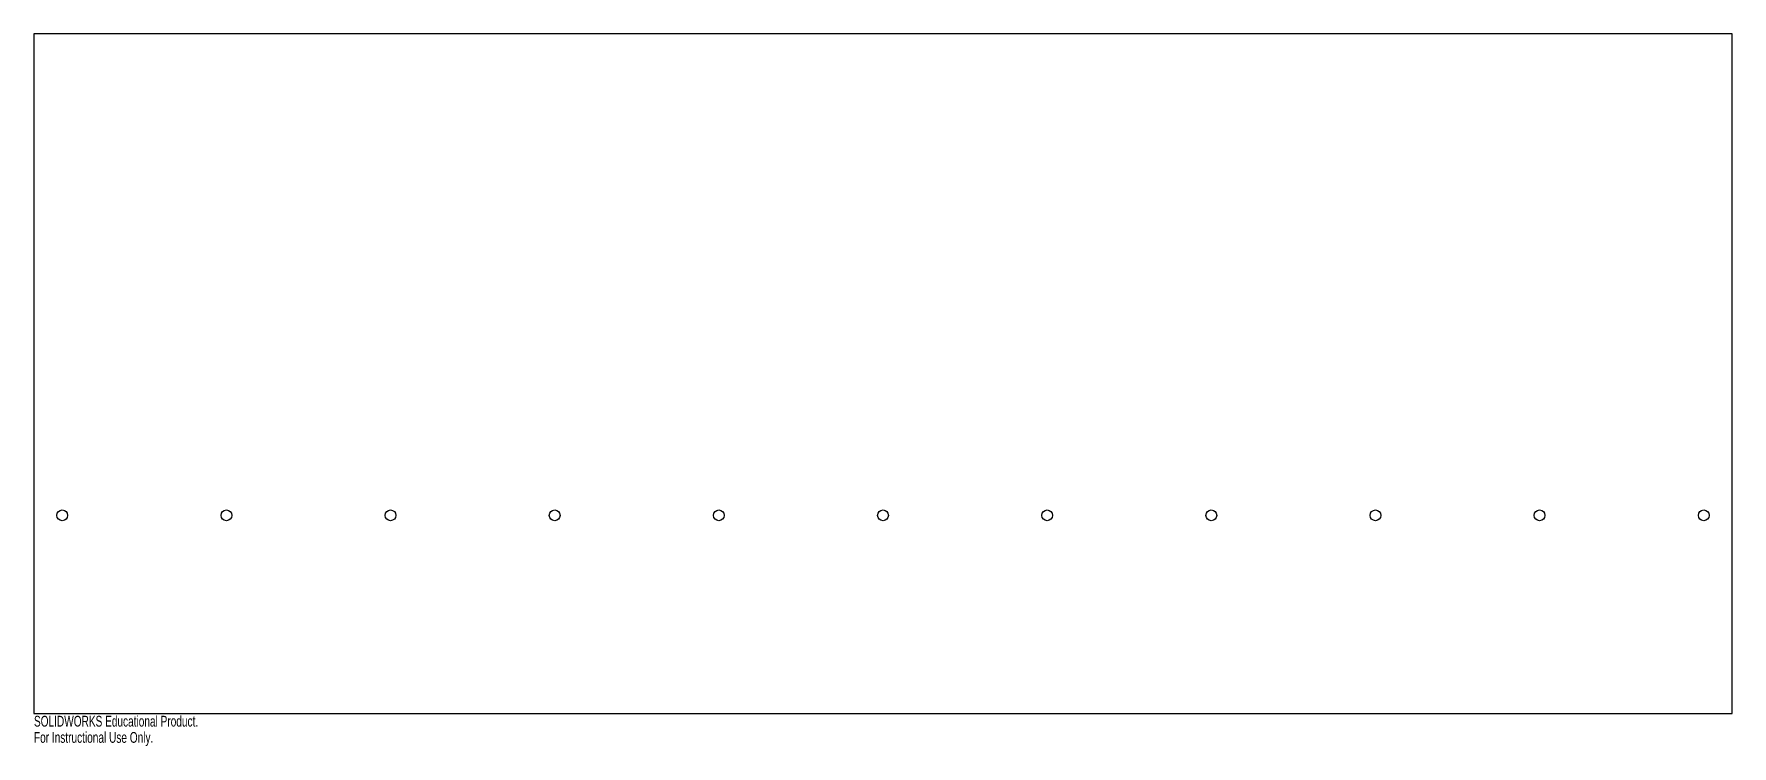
# Model space of a CAD drawing. Header units: inches. Extents: x -15 to 15, y -6.6 to 6.
import ezdxf

# ---------------------------------------------------------------- set-up
doc = ezdxf.new("R2010")
doc.units = ezdxf.units.IN
doc.header["$MEASUREMENT"] = 0
doc.styles.add('SLDTEXTSTYLE0', font='TXT', dxfattribs={"width": 0.7})

msp = doc.modelspace()

# ---------------------------------------------------------------- linework, layer by layer
at = {"color": 7, "linetype": 'Continuous', "lineweight": 25}
for p, q in [((15, 6), (-15, 6)), ((-15, 6), (-15, -6)), ((15, -6), (15, 6)), ((-15, -6), (15, -6))]:
    msp.add_line(p, q, dxfattribs=at)
for centre in [(-14.5, -2.5), (-11.6, -2.5), (-8.7, -2.5), (-5.8, -2.5), (-2.9, -2.5), (0, -2.5), (2.9, -2.5), (5.8, -2.5), (8.7, -2.5), (11.6, -2.5), (14.5, -2.5)]:
    msp.add_circle(centre, 0.095, dxfattribs=at)

# ---------------------------------------------------------------- texts
at = {"color": 7, "linetype": 'Continuous', "char_height": 0.1903, "attachment_point": 1, "style": 'SLDTEXTSTYLE0'}
for s, insert in [('SOLIDWORKS Educational Product.', (-15, -6.04)), ('For Instructional Use Only.', (-15, -6.326))]:
    msp.add_mtext(s, dxfattribs=dict(at, insert=insert))

doc.saveas('drawing.dxf')
